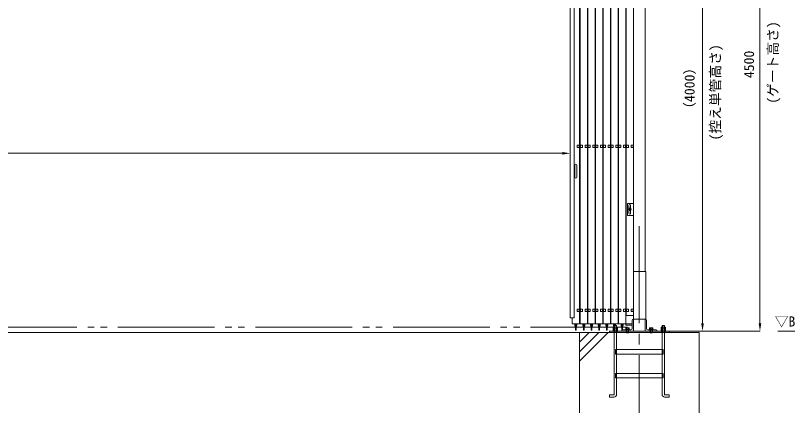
# Model space of a CAD drawing. Units: millimetres, scale not verified. Extents: x 2437 to 26587, y -17325 to 17325.
# Drawn here: x 12054 to 18518, y -13956 to -10689 of the extents above; entities that cross this region are included whole.
import ezdxf
from ezdxf.enums import TextEntityAlignment as Align

# ---------------------------------------------------------------- set-up
doc = ezdxf.new("R2010")
doc.units = ezdxf.units.MM
doc.header["$LTSCALE"] = 90
for name, pattern in [('CHAIN2', [12, 9, -1, 1, -1]), ('DASHED1', [1.8, 1.2, -0.6]), ('DOUBLE_CHAIN2', [12.8, 9, -1, 0.6, -0.6, 0.6, -1])]:
    doc.linetypes.add(name, pattern=pattern)
for name, color, linetype, lineweight in [('0-4_ﾊﾝﾄﾞﾙ', 7, 'Continuous', 18), ('0-5_ﾍﾞｰｽﾗｲﾝ', 5, 'Continuous', 18), ('0-6_ﾎﾞﾙﾄ類', 2, 'Continuous', 18), ('0-8_ﾜｲﾔｰﾛｰﾌﾟ', 7, 'DOUBLE_CHAIN2', 18), ('0-9_基礎工事用PCA大', 7, 'Continuous', 18), ('0-B_寸法', 3, 'Continuous', 18), ('0-C_側固定棒', 7, 'Continuous', 18), ('1-0_中央走行棒', 7, 'Continuous', 18), ('1-1_中央走行棒右', 7, 'Continuous', 18), ('1-4_通芯', 1, 'CHAIN2', 18), ('1-8_標準柱', 7, 'Continuous', 18), ('1-9_文字', 7, 'Continuous', 18)]:
    doc.layers.add(name, color=color, linetype=linetype, lineweight=lineweight)
doc.styles.add('ＭＳ ゴシック', font='')
doc.styles.get('ＭＳ ゴシック').set_extended_font_data('MS Gothic')

msp = doc.modelspace()

# ---------------------------------------------------------------- linework, layer by layer
at = {"layer": '0-4_ﾊﾝﾄﾞﾙ'}
for p, q in [((16736.88, -11942.44), (16736.88, -12042.44)), ((16752.88, -11942.44), (16752.88, -12042.44))]:
    msp.add_line(p, q, dxfattribs=at)
for centre, start, end in [((16744.88, -11942.44), 0, 180), ((16744.88, -12042.44), 180, 0)]:
    msp.add_arc(centre, 8, start, end, dxfattribs=at)
at = {"layer": '0-5_ﾍﾞｰｽﾗｲﾝ'}
for p, q in [((3116.88, -13345), (17776.88, -13345)), ((17526.88, -13333), (18286.88, -13333)), ((20416.88, -13333), (18435.61, -13333))]:
    msp.add_line(p, q, dxfattribs=at)
at = {"layer": '0-6_ﾎﾞﾙﾄ類'}
for p, q in [((17067.36, -13312.97), (17067.36, -13298.4)), ((17086.41, -13312.97), (17086.41, -13298.4)), ((17165.04, -13306), (17163.22, -13307.06)), ((17163.22, -13307.06), (17163.22, -13315.8)), ((17165.04, -13306), (17188.71, -13306)), ((17170.05, -13307.06), (17170.05, -13315.8)), ((17183.71, -13307.06), (17183.71, -13315.8)), ((17188.71, -13306), (17190.55, -13307.06)), ((17190.55, -13307.06), (17190.55, -13315.8)), ((17365.04, -13306), (17363.21, -13307.06)), ((17363.21, -13307.06), (17363.21, -13315.8)), ((17365.04, -13306), (17388.71, -13306)), ((17370.04, -13307.06), (17370.04, -13315.8)), ((17383.72, -13307.06), (17383.72, -13315.8)), ((17388.71, -13306), (17390.55, -13307.06)), ((17390.55, -13307.06), (17390.55, -13315.8)), ((17467.35, -13312.97), (17467.35, -13298.4)), ((17486.41, -13312.97), (17486.41, -13298.4)), ((17067.36, -13315.83), (17067.36, -13330.4)), ((17086.41, -13315.83), (17086.41, -13330.4)), ((17163.22, -13315.8), (17190.55, -13315.8)), ((17165.64, -13316), (17188.13, -13316)), ((17168.88, -13345), (17168.88, -13323)), ((17168.88, -13345), (17170.11, -13347.8)), ((17170.11, -13347.8), (17170.11, -13323)), ((17175.68, -13319), (17176.75, -13323)), ((17177, -13319), (17178.08, -13323)), ((17184.88, -13345), (17184.88, -13323)), ((17363.21, -13315.8), (17390.55, -13315.8)), ((17365.64, -13316), (17388.13, -13316)), ((17368.88, -13345), (17368.88, -13323)), ((17368.88, -13345), (17370.11, -13347.8)), ((17370.11, -13347.8), (17370.11, -13323)), ((17375.69, -13319), (17376.76, -13323)), ((17377, -13319), (17378.07, -13323)), ((17384.88, -13345), (17384.88, -13323)), ((17467.35, -13315.83), (17467.35, -13330.4)), ((17486.41, -13315.83), (17486.41, -13330.4))]:
    msp.add_line(p, q, dxfattribs=at)
for points in [[(17201.79, -12303.94), (17206.69, -12312.44), (17201.79, -12320.94), (17191.97, -12320.94), (17187.07, -12312.44), (17191.97, -12303.94)], [(17058.4, -13312.97), (17058.4, -13298.4), (17095.36, -13298.4), (17095.36, -13312.97), (17092.88, -13314.4), (17060.88, -13314.4)], [(17058.4, -13315.83), (17058.4, -13330.4), (17095.36, -13330.4), (17095.36, -13315.83), (17092.88, -13314.4), (17060.88, -13314.4)], [(17458.41, -13312.97), (17458.41, -13298.4), (17495.35, -13298.4), (17495.35, -13312.97), (17492.88, -13314.4), (17460.88, -13314.4)], [(17458.41, -13315.83), (17458.41, -13330.4), (17495.35, -13330.4), (17495.35, -13315.83), (17492.88, -13314.4), (17460.88, -13314.4)], [(17058.88, -13330.4), (17094.88, -13330.4), (17094.88, -13333), (17058.88, -13333)], [(17190.88, -13316), (17190.88, -13319), (17162.88, -13319), (17162.88, -13316)], [(17162.88, -13319), (17190.88, -13319), (17190.88, -13323), (17162.88, -13323)], [(17390.88, -13316), (17390.88, -13319), (17362.88, -13319), (17362.88, -13316)], [(17362.88, -13319), (17390.88, -13319), (17390.88, -13323), (17362.88, -13323)], [(17458.88, -13330.4), (17494.88, -13330.4), (17494.88, -13333), (17458.88, -13333)]]:
    msp.add_lwpolyline(points, close=True, dxfattribs=at)
for points in [[(17168.88, -13345), (17184.88, -13345), (17183.65, -13347.8)], [(17170.11, -13347.8), (17183.65, -13347.8), (17183.65, -13323)], [(17368.88, -13345), (17384.88, -13345), (17383.65, -13347.8)], [(17370.11, -13347.8), (17383.65, -13347.8), (17383.65, -13323)]]:
    msp.add_lwpolyline(points, dxfattribs=at)
for radius in [11, 8.5, 4.76, 4.22]:
    msp.add_circle((17196.88, -12312.44), radius, dxfattribs=at)
for centre, radius, start, end in [((17196.88, -12312.44), 8.9, 132.757, 167.243), ((17196.88, -12312.44), 8.9, 192.757, 227.243), ((17196.88, -12312.44), 8.9, 72.757, 107.243), ((17196.88, -12312.44), 8.9, 252.757, 287.243), ((17196.88, -12312.44), 8.9, 12.757, 47.243), ((17196.88, -12312.44), 8.9, 312.757, 347.243), ((17062.88, -13305.22), 8.96, 240, 300), ((17062.88, -13323.58), 8.96, 60, 120), ((17076.88, -13281.95), 32.45, 252.932, 287.068), ((17076.88, -13346.86), 32.45, 72.932, 107.068), ((17090.88, -13305.23), 8.95, 239.975, 300.025), ((17090.88, -13323.57), 8.95, 59.975, 120.025), ((17166.63, -13312.05), 6.05, 55.616, 124.384), ((17176.88, -13328.61), 22.62, 72.412, 107.588), ((17187.13, -13312.05), 6.05, 55.616, 124.384), ((17366.63, -13312.05), 6.05, 55.616, 124.384), ((17376.88, -13328.61), 22.62, 72.412, 107.588), ((17387.13, -13312.05), 6.05, 55.616, 124.384), ((17462.88, -13305.22), 8.96, 240, 300), ((17462.88, -13323.58), 8.96, 60, 120), ((17476.88, -13281.95), 32.45, 252.932, 287.068), ((17476.88, -13346.86), 32.45, 72.932, 107.068), ((17490.88, -13305.23), 8.95, 239.975, 300.025), ((17490.88, -13323.57), 8.95, 59.975, 120.025), ((17165.64, -13315.8), 0.198, 180, 270), ((17188.13, -13315.8), 0.198, 270, 0), ((17365.64, -13315.8), 0.198, 180, 270), ((17388.13, -13315.8), 0.198, 270, 0)]:
    msp.add_arc(centre, radius, start, end, dxfattribs=at)
at = {"layer": '0-8_ﾜｲﾔｰﾛｰﾌﾟ'}
msp.add_line((17176.88, -13300), (4676.88, -13300), dxfattribs=at)
at = {"layer": '0-9_基礎工事用PCA大'}
for p, q in [((16776.88, -13585), (17016.88, -13345)), ((16776.88, -13505), (16936.88, -13345)), ((16776.88, -13425), (16856.88, -13345)), ((17086.4, -13525), (17086.4, -13687)), ((17467.35, -13525), (17467.35, -13687)), ((17086.4, -13725), (17086.4, -13862)), ((17467.35, -13725), (17467.35, -13862))]:
    msp.add_line(p, q, dxfattribs=at)
at = {"layer": '0-9_基礎工事用PCA大', "color": 4, "linetype": 'DASHED1', "lineweight": 9}
for p, q in [((17062.18, -13333), (17062.18, -13345)), ((17091.88, -13333), (17091.88, -13345)), ((17168.88, -13333), (17168.88, -13345)), ((17184.88, -13333), (17184.88, -13345)), ((17368.88, -13333), (17368.88, -13345)), ((17384.88, -13333), (17384.88, -13345)), ((17461.88, -13333), (17461.88, -13345)), ((17491.88, -13333), (17491.88, -13345)), ((17086.4, -13487), (17086.4, -13525)), ((17467.35, -13487), (17467.35, -13525)), ((17086.4, -13687), (17086.4, -13725)), ((17467.35, -13687), (17467.35, -13725))]:
    msp.add_line(p, q, dxfattribs=at)
at = {"layer": '0-9_基礎工事用PCA大'}
for points in [[(17067.36, -13861.95), (17067.36, -13285), (17086.4, -13285), (17086.4, -13487)], [(17067.36, -13347.5), (17069.86, -13345), (17069.86, -13285), (17083.91, -13285), (17083.91, -13345), (17086.4, -13347.5)], [(17486.41, -13861.95), (17486.41, -13285), (17467.35, -13285), (17467.35, -13487)], [(17486.41, -13347.5), (17483.9, -13345), (17483.9, -13285), (17469.85, -13285), (17469.85, -13345), (17467.35, -13347.5)], [(17063.41, -13885), (17026.41, -13885), (17026.41, -13865.95), (17063.35, -13865.95)], [(17490.36, -13885), (17527.36, -13885), (17527.36, -13865.95), (17490.4, -13865.95)]]:
    msp.add_lwpolyline(points, dxfattribs=at)
for points in [[(16776.88, -14345), (17776.88, -14345), (17776.88, -13345), (16776.88, -13345)], [(17026.88, -13345), (17526.88, -13345), (17526.88, -13333), (17026.88, -13333)], [(17076.88, -13487), (17476.88, -13487), (17476.88, -13525), (17076.88, -13525)], [(17076.88, -13687), (17476.88, -13687), (17476.88, -13725), (17076.88, -13725)]]:
    msp.add_lwpolyline(points, close=True, dxfattribs=at)
for centre, radius, start, end in [((17063.35, -13861.95), 4, 270, 0), ((17063.41, -13862), 23, 270, 0), ((17490.36, -13862), 23, 180, 270), ((17490.4, -13861.95), 4, 180, 270)]:
    msp.add_arc(centre, radius, start, end, dxfattribs=at)
at = {"layer": '0-B_寸法'}
for p, q in [((18286.88, -8899), (18286.88, -13267)), ((17805.88, -9399), (17805.88, -13267)), ((16698.88, -11402.8), (16698.88, -11844.4)), ((5204.88, -11843.4), (16632.88, -11843.4)), ((17327.88, -13333), (18287.88, -13333)), ((17433.03, -13333), (17806.88, -13333))]:
    msp.add_line(p, q, dxfattribs=at)
at = {"layer": '0-B_寸法', "color": 91}
for points in [[(16632.88, -11832.4), (16698.88, -11843.4), (16632.88, -11854.4)], [(17794.88, -13267), (17805.88, -13333), (17816.88, -13267)], [(18275.88, -13267), (18286.88, -13333), (18297.88, -13267)]]:
    msp.add_solid(points, dxfattribs=at)
at = {"layer": '0-C_側固定棒'}
for points in [[(17166.88, -13147.44), (17166.88, -9532.44), (17226.88, -9532.44), (17226.88, -13202.44), (17166.88, -13202.44)], [(17186.53, -11795.94), (17169.23, -11795.94), (17169.23, -11775.94), (17186.53, -11775.94)], [(17224.53, -11795.94), (17207.23, -11795.94), (17207.23, -11775.94), (17224.53, -11775.94)], [(17186.53, -13167.44), (17169.23, -13167.44), (17169.23, -13147.44), (17186.53, -13147.44)], [(17224.53, -13167.44), (17207.23, -13167.44), (17207.23, -13147.44), (17224.53, -13147.44)]]:
    msp.add_lwpolyline(points, close=True, dxfattribs=at)
at = {"layer": '1-0_中央走行棒'}
for p, q in [((16804.33, -13285.54), (16804.33, -13272.44)), ((16809.33, -13285.54), (16809.33, -13272.44)), ((16810.38, -13286.94), (16810.38, -13321.94)), ((16815.38, -13321.94), (16815.38, -13286.94)), ((16816.33, -13272.44), (16816.33, -13285.54)), ((16821.33, -13272.44), (16821.33, -13285.54)), ((16868.33, -13285.54), (16868.33, -13272.44)), ((16873.33, -13285.54), (16873.33, -13272.44)), ((16874.38, -13286.94), (16874.38, -13321.94)), ((16879.38, -13321.94), (16879.38, -13286.94)), ((16880.33, -13272.44), (16880.33, -13285.54)), ((16885.33, -13272.44), (16885.33, -13285.54)), ((16932.33, -13285.54), (16932.33, -13272.44)), ((16937.33, -13285.54), (16937.33, -13272.44)), ((16938.38, -13286.94), (16938.38, -13321.94)), ((16943.38, -13321.94), (16943.38, -13286.94)), ((16944.33, -13272.44), (16944.33, -13285.54)), ((16949.33, -13272.44), (16949.33, -13285.54)), ((16996.33, -13285.54), (16996.33, -13272.44)), ((17001.33, -13285.54), (17001.33, -13272.44)), ((17002.38, -13286.94), (17002.38, -13321.94)), ((17007.38, -13321.94), (17007.38, -13286.94)), ((17008.33, -13272.44), (17008.33, -13285.54)), ((17013.33, -13272.44), (17013.33, -13285.54)), ((17060.33, -13285.54), (17060.33, -13272.44)), ((17065.33, -13285.54), (17065.33, -13272.44)), ((17066.38, -13286.94), (17066.38, -13298.4)), ((17072.33, -13272.44), (17072.33, -13285)), ((17077.33, -13272.44), (17077.33, -13285)), ((17124.33, -13285.54), (17124.33, -13272.44)), ((17129.33, -13285.54), (17129.33, -13272.44)), ((17130.38, -13286.94), (17130.38, -13321.94)), ((17135.38, -13321.94), (17135.38, -13286.94)), ((17136.33, -13272.44), (17136.33, -13285.54)), ((17141.33, -13272.44), (17141.33, -13285.54))]:
    msp.add_line(p, q, dxfattribs=at)
for points in [[(16787.88, -9052.44), (16782.88, -9052.44), (16782.88, -13272.44), (16842.88, -13272.44), (16842.88, -9052.44), (16837.88, -9052.44)], [(16851.88, -9052.44), (16846.88, -9052.44), (16846.88, -13272.44), (16906.88, -13272.44), (16906.88, -9052.44), (16901.88, -9052.44)], [(16915.88, -9052.44), (16910.88, -9052.44), (16910.88, -13272.44), (16970.88, -13272.44), (16970.88, -9052.44), (16965.88, -9052.44)], [(16979.88, -9052.44), (16974.88, -9052.44), (16974.88, -13272.44), (17034.88, -13272.44), (17034.88, -9052.44), (17029.88, -9052.44)], [(17043.88, -9052.44), (17038.88, -9052.44), (17038.88, -13272.44), (17098.88, -13272.44), (17098.88, -9105)], [(17102.88, -9109), (17102.88, -13272.44), (17162.88, -13272.44), (17162.88, -9358.98)]]:
    msp.add_lwpolyline(points, dxfattribs=at)
for points in [[(16785.23, -11795.94), (16802.53, -11795.94), (16802.53, -11775.94), (16785.23, -11775.94)], [(16823.23, -11795.94), (16840.53, -11795.94), (16840.53, -11775.94), (16823.23, -11775.94)], [(16849.23, -11795.94), (16866.53, -11795.94), (16866.53, -11775.94), (16849.23, -11775.94)], [(16887.23, -11795.94), (16904.53, -11795.94), (16904.53, -11775.94), (16887.23, -11775.94)], [(16913.23, -11795.94), (16930.53, -11795.94), (16930.53, -11775.94), (16913.23, -11775.94)], [(16951.23, -11795.94), (16968.53, -11795.94), (16968.53, -11775.94), (16951.23, -11775.94)], [(16977.23, -11795.94), (16994.53, -11795.94), (16994.53, -11775.94), (16977.23, -11775.94)], [(17015.23, -11795.94), (17032.53, -11795.94), (17032.53, -11775.94), (17015.23, -11775.94)], [(17041.23, -11795.94), (17058.53, -11795.94), (17058.53, -11775.94), (17041.23, -11775.94)], [(17079.23, -11795.94), (17096.53, -11795.94), (17096.53, -11775.94), (17079.23, -11775.94)], [(17105.23, -11795.94), (17122.53, -11795.94), (17122.53, -11775.94), (17105.23, -11775.94)], [(17143.23, -11795.94), (17160.53, -11795.94), (17160.53, -11775.94), (17143.23, -11775.94)], [(16785.23, -13167.44), (16802.53, -13167.44), (16802.53, -13147.44), (16785.23, -13147.44)], [(16823.23, -13167.44), (16840.53, -13167.44), (16840.53, -13147.44), (16823.23, -13147.44)], [(16849.23, -13167.44), (16866.53, -13167.44), (16866.53, -13147.44), (16849.23, -13147.44)], [(16887.23, -13167.44), (16904.53, -13167.44), (16904.53, -13147.44), (16887.23, -13147.44)], [(16913.23, -13167.44), (16930.53, -13167.44), (16930.53, -13147.44), (16913.23, -13147.44)], [(16951.23, -13167.44), (16968.53, -13167.44), (16968.53, -13147.44), (16951.23, -13147.44)], [(16977.23, -13167.44), (16994.53, -13167.44), (16994.53, -13147.44), (16977.23, -13147.44)], [(17015.23, -13167.44), (17032.53, -13167.44), (17032.53, -13147.44), (17015.23, -13147.44)], [(17041.23, -13167.44), (17058.53, -13167.44), (17058.53, -13147.44), (17041.23, -13147.44)], [(17079.23, -13167.44), (17096.53, -13167.44), (17096.53, -13147.44), (17079.23, -13147.44)], [(17105.23, -13167.44), (17122.53, -13167.44), (17122.53, -13147.44), (17105.23, -13147.44)], [(17143.23, -13167.44), (17160.53, -13167.44), (17160.53, -13147.44), (17143.23, -13147.44)]]:
    msp.add_lwpolyline(points, close=True, dxfattribs=at)
for centre, radius, start, end in [((16812.83, -13285.54), 8.5, 180, 253.254), ((16812.83, -13285.54), 3.5, 180, 225.592), ((16812.88, -13286.94), 2.5, 0, 180), ((16812.83, -13285.54), 8.5, 287.463, 0), ((16812.83, -13285.54), 3.5, 316.787, 0), ((16876.83, -13285.54), 8.5, 180, 253.254), ((16876.83, -13285.54), 3.5, 180, 225.592), ((16876.88, -13286.94), 2.5, 0, 180), ((16876.83, -13285.54), 8.5, 287.463, 0), ((16876.83, -13285.54), 3.5, 316.787, 0), ((16940.83, -13285.54), 8.5, 180, 253.254), ((16940.83, -13285.54), 3.5, 180, 225.592), ((16940.88, -13286.94), 2.5, 0, 180), ((16940.83, -13285.54), 8.5, 287.463, 0), ((16940.83, -13285.54), 3.5, 316.787, 0), ((17004.83, -13285.54), 8.5, 180, 253.254), ((17004.83, -13285.54), 3.5, 180, 225.592), ((17004.88, -13286.94), 2.5, 0, 180), ((17004.83, -13285.54), 8.5, 287.463, 0), ((17004.83, -13285.54), 3.5, 316.787, 0), ((17068.83, -13285.54), 8.5, 180, 253.254), ((17068.83, -13285.54), 3.5, 180, 225.592), ((17068.88, -13286.94), 2.5, 50.879, 180), ((17132.83, -13285.54), 8.5, 180, 253.254), ((17132.83, -13285.54), 3.5, 180, 225.592), ((17132.88, -13286.94), 2.5, 0, 180), ((17132.83, -13285.54), 8.5, 287.463, 0), ((17132.83, -13285.54), 3.5, 316.787, 0), ((16812.88, -13321.94), 2.5, 180, 0), ((16876.88, -13321.94), 2.5, 180, 0), ((16940.88, -13321.94), 2.5, 180, 0), ((17004.88, -13321.94), 2.5, 180, 0), ((17132.88, -13321.94), 2.5, 180, 249.182), ((17132.88, -13321.94), 2.5, 330.583, 0)]:
    msp.add_arc(centre, radius, start, end, dxfattribs=at)
at = {"layer": '1-1_中央走行棒右'}
for p, q in [((16736.33, -13285.54), (16736.33, -13272.44)), ((16741.33, -13285.54), (16741.33, -13272.44)), ((16742.38, -13286.94), (16742.38, -13321.94)), ((16747.38, -13321.94), (16747.38, -13286.94)), ((16748.33, -13272.44), (16748.33, -13285.54)), ((16753.33, -13272.44), (16753.33, -13285.54))]:
    msp.add_line(p, q, dxfattribs=at)
msp.add_lwpolyline([(16714.88, -13222.44), (16714.88, -13272.44), (16774.88, -13272.44), (16774.88, -9052.44), (16769.88, -9052.44)], dxfattribs=at)
for points in [[(16698.88, -13222.44), (16730.88, -13222.44), (16730.88, -10472.44), (16698.88, -10472.44)], [(16755.23, -11795.94), (16772.53, -11795.94), (16772.53, -11775.94), (16755.23, -11775.94)], [(16755.23, -13167.44), (16772.53, -13167.44), (16772.53, -13147.44), (16755.23, -13147.44)]]:
    msp.add_lwpolyline(points, close=True, dxfattribs=at)
for centre, radius, start, end in [((16744.83, -13285.54), 8.5, 180, 253.254), ((16744.83, -13285.54), 3.5, 180, 225.592), ((16744.88, -13286.94), 2.5, 0, 180), ((16744.83, -13285.54), 8.5, 287.463, 0), ((16744.83, -13285.54), 3.5, 316.787, 0), ((16744.88, -13321.94), 2.5, 180, 0)]:
    msp.add_arc(centre, radius, start, end, dxfattribs=at)
at = {"layer": '1-4_通芯'}
msp.add_line((17276.88, -14345), (17276.88, -12433), dxfattribs=at)
at = {"layer": '1-8_標準柱'}
for p, q in [((17226.88, -12833), (17226.88, -9383)), ((17326.88, -12833), (17326.88, -9383)), ((17189.38, -12280), (17189.38, -12304.39)), ((17204.38, -12304.39), (17204.38, -12280)), ((17189.38, -12320.49), (17189.38, -12346)), ((17204.38, -12346), (17204.38, -12320.49)), ((17216.88, -13243), (17216.88, -13313)), ((17336.88, -13243), (17336.88, -13313)), ((17206.88, -13323), (17136.88, -13323)), ((17226.88, -13333), (17326.88, -13333)), ((17346.88, -13323), (17416.88, -13323))]:
    msp.add_line(p, q, dxfattribs=at)
at = {"layer": '1-8_標準柱', "color": 4, "linetype": 'DASHED1', "lineweight": 9}
for p, q in [((17166.88, -13323), (17166.88, -13333)), ((17186.88, -13323), (17186.88, -13333)), ((17366.88, -13323), (17366.88, -13333)), ((17386.88, -13323), (17386.88, -13333))]:
    msp.add_line(p, q, dxfattribs=at)
at = {"layer": '1-8_標準柱'}
for points in [[(17226.88, -12263), (17176.88, -12263), (17176.88, -12363), (17226.88, -12363)], [(17330.08, -12833), (17226.88, -12833), (17226.88, -13233), (17330.08, -13233)]]:
    msp.add_lwpolyline(points, close=True, dxfattribs=at)
for points in [[(17126.88, -13333), (17226.88, -13333), (17226.88, -13233)], [(17426.88, -13333), (17326.88, -13333), (17326.88, -13233)], [(17167.88, -13273), (17216.88, -13273), (17216.88, -13283), (17167.88, -13283)]]:
    msp.add_lwpolyline(points, dxfattribs=at)
for centre, radius, start, end in [((17196.88, -12280), 7.5, 0, 180), ((17196.88, -12346), 7.5, 180, 0), ((17226.88, -13243), 10, 90, 180), ((17326.88, -13243), 10, 0, 90), ((17167.88, -13278), 5, 90, 270), ((17206.88, -13313), 10, 270, 0), ((17346.88, -13313), 10, 180, 270), ((17136.88, -13333), 10, 90, 180), ((17416.88, -13333), 10, 0, 90)]:
    msp.add_arc(centre, radius, start, end, dxfattribs=at)

# ---------------------------------------------------------------- texts
at = {"layer": '0-B_寸法', "style": 'ＭＳ ゴシック'}
for s, p in [('(ゲート高さ)', (18461.6, -11428.6)), ('(控え単管高さ)', (17980.6, -11736.2)), ('4500', (18262.4, -11213.91)), ('（4000）', (17764.78, -11529.11))]:
    msp.add_text(s, height=84.46, rotation=90, dxfattribs=at).set_placement(p, align=Align.BOTTOM_LEFT)
at = {"layer": '1-9_文字', "style": 'ＭＳ ゴシック'}
msp.add_text('▽BPL天端', height=84.46, dxfattribs=at).set_placement((18410.26, -13319.32), align=Align.BOTTOM_LEFT)

doc.saveas('drawing.dxf')
